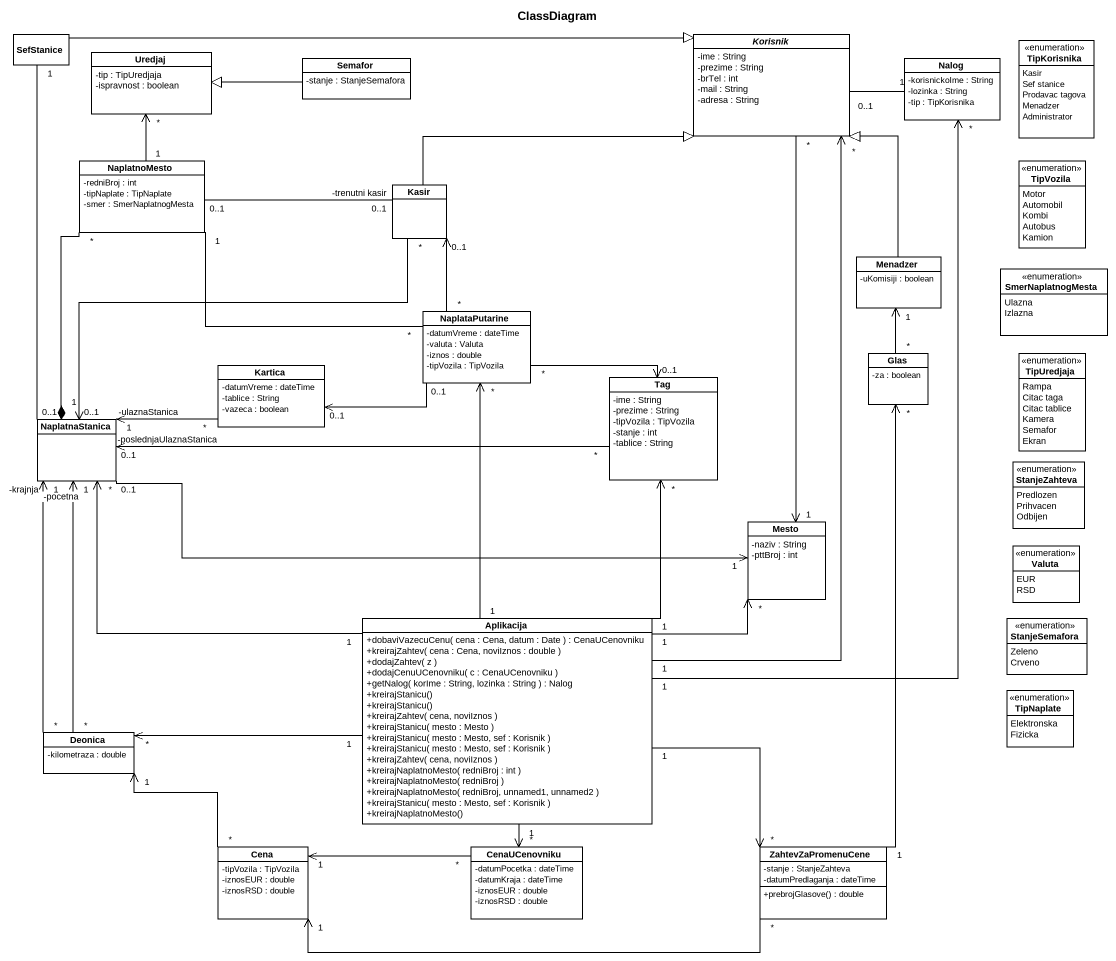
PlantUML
@startuml
title ClassDiagram
hide circle
hide empty members
skinparam classAttributeIconSize 0
class SefStanice
class Uredjaj {
  -tip : TipUredjaja
  -ispravnost : boolean
}
abstract class Korisnik {
  -ime : String
  -prezime : String
  -brTel : int
  -mail : String
  -adresa : String
}
enum TipKorisnika {
  Kasir
  Sef stanice
  Prodavac tagova
  Menadzer
  Administrator
}
class Semafor {
  -stanje : StanjeSemafora
}
class Nalog {
  -korisnickoIme : String
  -lozinka : String
  -tip : TipKorisnika
}
class NaplatnoMesto {
  -redniBroj : int
  -tipNaplate : TipNaplate
  -smer : SmerNaplatnogMesta
}
enum TipVozila {
  Motor
  Automobil
  Kombi
  Autobus
  Kamion
}
class Kasir
class Menadzer {
  -uKomisiji : boolean
}
enum SmerNaplatnogMesta {
  Ulazna
  Izlazna
}
class NaplataPutarine {
  -datumVreme : dateTime
  -valuta : Valuta
  -iznos : double
  -tipVozila : TipVozila
}
class Kartica {
  -datumVreme : dateTime
  -tablice : String
  -vazeca : boolean
}
class Glas {
  -za : boolean
}
enum TipUredjaja {
  Rampa
  Citac taga
  Citac tablice
  Kamera
  Semafor
  Ekran
}
class Tag {
  -ime : String
  -prezime : String
  -tipVozila : TipVozila
  -stanje : int
  -tablice : String
}
class NaplatnaStanica
enum StanjeZahteva {
  Predlozen
  Prihvacen
  Odbijen
}
class Mesto {
  -naziv : String
  -pttBroj : int
}
enum Valuta {
  EUR
  RSD
}
class Aplikacija {
  +dobaviVazecuCenu( cena : Cena, datum : Date ) : CenaUCenovniku
  +kreirajZahtev( cena : Cena, noviIznos : double )
  +dodajZahtev( z )
  +dodajCenuUCenovniku( c : CenaUCenovniku )
  +getNalog( korIme : String, lozinka : String ) : Nalog
  +kreirajStanicu()
  +kreirajStanicu()
  +kreirajZahtev( cena, noviIznos )
  +kreirajStanicu( mesto : Mesto )
  +kreirajStanicu( mesto : Mesto, sef : Korisnik )
  +kreirajStanicu( mesto : Mesto, sef : Korisnik )
  +kreirajZahtev( cena, noviIznos )
  +kreirajNaplatnoMesto( redniBroj : int )
  +kreirajNaplatnoMesto( redniBroj )
  +kreirajNaplatnoMesto( redniBroj, unnamed1, unnamed2 )
  +kreirajStanicu( mesto : Mesto, sef : Korisnik )
  +kreirajNaplatnoMesto()
}
enum StanjeSemafora {
  Zeleno
  Crveno
}
enum TipNaplate {
  Elektronska
  Fizicka
}
class Deonica {
  -kilometraza : double
}
class Cena {
  -tipVozila : TipVozila
  -iznosEUR : double
  -iznosRSD : double
}
class CenaUCenovniku {
  -datumPocetka : dateTime
  -datumKraja : dateTime
  -iznosEUR : double
  -iznosRSD : double
}
class ZahtevZaPromenuCene {
  -stanje : StanjeZahteva
  -datumPredlaganja : dateTime
  +prebrojGlasove() : double
}
SefStanice -right-|> Korisnik
Uredjaj "*" <-- "1" NaplatnoMesto
Korisnik "*" --> "1" Mesto
Semafor -left-|> Uredjaj
Nalog "1" -left- "0..1" Korisnik
Kasir -right-|> Korisnik
Kasir "-trenutni kasir\n0..1" -left- "0..1" NaplatnoMesto
Menadzer -up-|> Korisnik
NaplataPutarine "*" -left- "1" NaplatnoMesto
NaplataPutarine "*" -up-> "0..1" Kasir
NaplataPutarine "0..1" -left-> "0..1" Kartica
NaplataPutarine "*" -right-> "0..1" Tag
Kartica "*" -left-> "1\n-ulaznaStanica" NaplatnaStanica
Glas "*" -up-> "1" Menadzer
Tag "*" -left-> "0..1\n-poslednjaUlaznaStanica" NaplatnaStanica
NaplatnaStanica "0..1" -up- "1" SefStanice
NaplatnaStanica "1" *-up- "*" NaplatnoMesto
NaplatnaStanica "0..1" <-up- "*" Kasir
NaplatnaStanica "0..1" -right-> "1" Mesto
Aplikacija "1" -up-> "*" Korisnik
Aplikacija "1" -up-> "*" Nalog
Aplikacija "1" -up-> "*" NaplataPutarine
Aplikacija "1" -up-> "*" Tag
Aplikacija "1" -up-> "*" NaplatnaStanica
Aplikacija "1" -right-> "*" Mesto
Aplikacija "1" -left-> "*" Deonica
Aplikacija "1" --> "*" CenaUCenovniku
Aplikacija "1" -right-> "*" ZahtevZaPromenuCene
Deonica "*" -up-> "1\n-pocetna" NaplatnaStanica
Deonica "*" -up-> "-krajnja\n1" NaplatnaStanica
Cena "*" -up-> "1" Deonica
CenaUCenovniku "*" -left-> "1" Cena
ZahtevZaPromenuCene "1" -up-> "*" Glas
ZahtevZaPromenuCene "*" -left-> "1" Cena
@enduml
